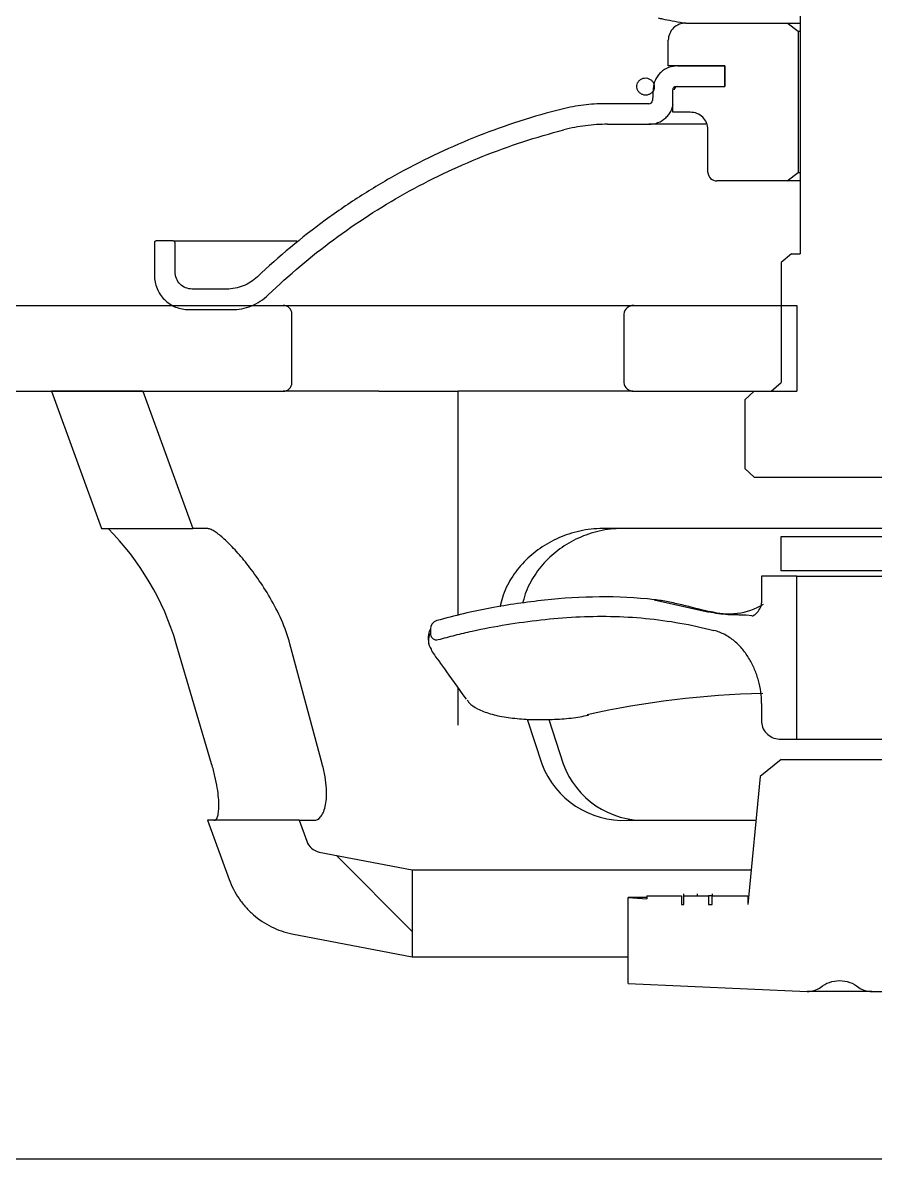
# Model space of a CAD drawing. Header units: millimetres. Extents: x 0 to 4637, y 0 to 3023.
# Drawn here: x 4141.6 to 4182.2, y 2679.7 to 2733.8 of the extents above; entities that cross this region are included whole.
import ezdxf

# ---------------------------------------------------------------- set-up
doc = ezdxf.new("R2010")
doc.units = ezdxf.units.MM
for name, color, linetype in [('__192.168.1.11_U', 7, 'Continuous'), ('Default', 7, 'Continuous'), ('WALL', 7, 'Continuous')]:
    doc.layers.add(name, color=color, linetype=linetype)

# ---------------------------------------------------------------- blocks, each defined once
blk = doc.blocks.new('SE10')
at = {"layer": '__192.168.1.11_U', "linetype": 'Continuous'}
h = blk.add_hatch(dxfattribs=at)
h.set_pattern_fill('ANSI32', angle=90, style=0)
edge = h.paths.add_edge_path()
edge.add_line((538.1077, 344.8767), (538.1077, 345.7867))
edge.add_spline(control_points=[(538.1077, 345.7867), (538.0818, 345.8087), (538.0557, 345.8304), (538.0292, 345.8517)], knot_values=[0, 0, 0, 0, 1, 1, 1, 1], degree=3, periodic=0)
edge.add_line((538.0292, 345.8517), (537.9619, 345.8517))
edge.add_line((537.9619, 345.8517), (537.9619, 349.6217))
edge.add_line((537.9619, 349.6217), (537.944, 349.6217))
edge.add_line((537.944, 349.6217), (537.944, 351.6367))
edge.add_spline(control_points=[(537.944, 351.6367), (537.9112, 351.6602), (537.8776, 351.6824), (537.8425, 351.7017)], knot_values=[0, 0, 0, 0, 1, 1, 1, 1], degree=3, periodic=0)
edge.add_line((537.8425, 351.7017), (537.4864, 351.7017))
edge.add_spline(control_points=[(537.4864, 351.7017), (537.4509, 351.6823), (537.4174, 351.6601), (537.3848, 351.6367)], knot_values=[0, 0, 0, 0, 1, 1, 1, 1], degree=3, periodic=0)
edge.add_line((537.3848, 351.6367), (537.3848, 349.6217))
edge.add_line((537.3848, 349.6217), (537.367, 349.6217))
edge.add_line((537.367, 349.6217), (537.367, 345.8517))
edge.add_line((537.367, 345.8517), (537.2996, 345.8517))
edge.add_spline(control_points=[(537.2996, 345.8517), (537.2731, 345.8304), (537.247, 345.8087), (537.2212, 345.7867)], knot_values=[0, 0, 0, 0, 1, 1, 1, 1], degree=3, periodic=0)
edge.add_line((537.2212, 345.7867), (537.2212, 344.8767))
edge.add_spline(control_points=[(537.2212, 344.8767), (537.196, 344.8553), (537.1712, 344.8336), (537.1464, 344.8117)], knot_values=[0, 0, 0, 0, 1, 1, 1, 1], degree=3, periodic=0)
edge.add_line((537.1464, 344.8117), (537.0172, 344.8117))
edge.add_spline(control_points=[(537.0172, 344.8117), (536.9938, 344.7901), (536.9705, 344.7684), (536.9472, 344.7467)], knot_values=[0, 0, 0, 0, 1, 1, 1, 1], degree=3, periodic=0)
edge.add_line((536.9472, 344.7467), (536.9472, 344.2267))
edge.add_spline(control_points=[(536.9472, 344.2267), (536.9705, 344.2049), (536.9938, 344.1833), (537.0172, 344.1617)], knot_values=[0, 0, 0, 0, 1, 1, 1, 1], degree=3, periodic=0)
edge.add_line((537.0172, 344.1617), (538.1844, 344.1617))
edge.add_line((538.1844, 344.1617), (538.261, 344.2267))
edge.add_line((538.261, 344.2267), (538.261, 344.7467))
edge.add_line((538.261, 344.7467), (538.1844, 344.8117))
edge.add_line((538.1844, 344.8117), (538.1824, 344.8117))
edge.add_spline(control_points=[(538.1824, 344.8117), (538.1577, 344.8336), (538.1328, 344.8553), (538.1077, 344.8767)], knot_values=[0, 0, 0, 0, 1, 1, 1, 1], degree=3, periodic=0)
h = blk.add_hatch(dxfattribs=at)
h.set_pattern_fill('ANSI34', scale=2, angle=90, style=0)
edge = h.paths.add_edge_path()
edge.add_line((536.796, 347.2757), (536.796, 347.1197))
edge.add_line((536.796, 347.1197), (536.4264, 347.1197))
edge.add_spline(control_points=[(536.4264, 347.1197), (536.4195, 347.1197), (536.4127, 347.117), (536.4028, 347.1074), (536.3998, 347.1006), (536.3998, 347.0937)], knot_values=[0, 0, 0, 0, 0.5, 0.5, 1, 1, 1, 1], degree=3, periodic=0)
edge.add_line((536.3998, 347.0937), (536.3998, 346.9247))
edge.add_line((536.3998, 346.9247), (536.5331, 346.9247))
edge.add_spline(control_points=[(536.5331, 346.9247), (536.5504, 346.9247), (536.5677, 346.9214), (536.5998, 346.9087), (536.6147, 346.8992), (536.6397, 346.8754), (536.6499, 346.861), (536.6637, 346.8293), (536.6673, 346.8121), (536.6673, 346.7947)], knot_values=[0, 0, 0, 0, 0.25, 0.25, 0.5, 0.5, 0.75, 0.75, 1, 1, 1, 1], degree=3, periodic=0)
edge.add_line((536.6673, 346.7947), (536.6673, 346.4697))
edge.add_spline(control_points=[(536.6673, 346.4697), (536.6673, 346.4522), (536.675, 346.4351), (536.7001, 346.4114), (536.7175, 346.4047), (536.7349, 346.4047)], knot_values=[0, 0, 0, 0, 0.5, 0.5, 1, 1, 1, 1], degree=3, periodic=0)
edge.add_line((536.7349, 346.4047), (537.2676, 346.4047))
edge.add_spline(control_points=[(537.2676, 346.4047), (537.2945, 346.4268), (537.3217, 346.4486), (537.3496, 346.4697)], knot_values=[0, 0, 0, 0, 1, 1, 1, 1], degree=3, periodic=0)
edge.add_line((537.3496, 346.4697), (537.3496, 347.5357))
edge.add_spline(control_points=[(537.3496, 347.5357), (537.3217, 347.5567), (537.2945, 347.5785), (537.2676, 347.6007)], knot_values=[0, 0, 0, 0, 1, 1, 1, 1], degree=3, periodic=0)
edge.add_line((537.2676, 347.6007), (536.4997, 347.6007))
edge.add_spline(control_points=[(536.4997, 347.6007), (536.4826, 347.6007), (536.4653, 347.5974), (536.4333, 347.5846), (536.4187, 347.5753), (536.3937, 347.5512), (536.3838, 347.5369), (536.3701, 347.5051), (536.3666, 347.4881), (536.3666, 347.4707)], knot_values=[0, 0, 0, 0, 0.25, 0.25, 0.5, 0.5, 0.75, 0.75, 1, 1, 1, 1], degree=3, periodic=0)
edge.add_line((536.3666, 347.4707), (536.3666, 347.2757))
edge.add_line((536.3666, 347.2757), (536.796, 347.2757))
h = blk.add_hatch(dxfattribs=at)
h.set_pattern_fill('ANSI32', scale=2, angle=9e-06, style=0)
edge = h.paths.add_edge_path()
edge.add_line((533.0184, 345.5857), (532.7579, 345.5857))
edge.add_spline(control_points=[(532.7579, 345.5857), (532.7239, 345.5857), (532.6901, 345.5996), (532.6418, 345.6478), (532.6278, 345.6815), (532.6278, 345.7157)], knot_values=[0, 0, 0, 0, 0.5, 0.5, 1, 1, 1, 1], degree=3, periodic=0)
edge.add_line((532.6278, 345.7157), (532.6278, 345.9367))
edge.add_spline(control_points=[(532.6278, 345.9367), (532.6278, 345.9379), (532.6276, 345.9392), (532.6272, 345.9403), (532.6268, 345.9417), (532.6262, 345.9431), (532.6253, 345.9443), (532.6245, 345.9454), (532.6234, 345.9465), (532.6222, 345.9473), (532.621, 345.9482), (532.6197, 345.9488), (532.6183, 345.9492), (532.6171, 345.9495), (532.6159, 345.9497), (532.6147, 345.9497)], knot_values=[0.000005, 0.000005, 0.000005, 0.000005, 0.000034, 0.000034, 0.000034, 0.000067, 0.000067, 0.000067, 0.000101, 0.000101, 0.000101, 0.000134, 0.000134, 0.000134, 0.000162, 0.000162, 0.000162, 0.000162], degree=3, periodic=0)
edge.add_line((532.6147, 345.9497), (532.4845, 345.9497))
edge.add_spline(control_points=[(532.4845, 345.9497), (532.4843, 345.9497), (532.484, 345.9497), (532.4837, 345.9497), (532.4823, 345.9496), (532.4808, 345.9492), (532.4795, 345.9487), (532.4781, 345.9481), (532.4769, 345.9473), (532.4758, 345.9463), (532.4747, 345.9453), (532.4738, 345.9441), (532.4731, 345.9428), (532.4724, 345.9416), (532.4719, 345.9402), (532.4717, 345.9387), (532.4716, 345.938), (532.4715, 345.9374), (532.4715, 345.9367)], knot_values=[0.000162, 0.000162, 0.000162, 0.000162, 0.000168, 0.000168, 0.000168, 0.000202, 0.000202, 0.000202, 0.000235, 0.000235, 0.000235, 0.000269, 0.000269, 0.000269, 0.000302, 0.000302, 0.000302, 0.000318, 0.000318, 0.000318, 0.000318], degree=3, periodic=0)
edge.add_line((532.4715, 345.9367), (532.4715, 345.6897))
edge.add_spline(control_points=[(532.4715, 345.6897), (532.4715, 345.6725), (532.4732, 345.6556), (532.4798, 345.6223), (532.4849, 345.6058), (532.498, 345.5743), (532.506, 345.5593), (532.5249, 345.5311), (532.5359, 345.5177), (532.572, 345.4817), (532.601, 345.4624), (532.6637, 345.4365), (532.698, 345.4297), (532.7319, 345.4297)], knot_values=[0, 0, 0, 0, 0.125, 0.125, 0.25, 0.25, 0.375, 0.375, 0.5, 0.5, 0.75, 0.75, 1, 1, 1, 1], degree=3, periodic=0)
edge.add_line((532.7319, 345.4297), (533.0574, 345.4297))
edge.add_spline(control_points=[(533.0574, 345.4297), (533.0828, 345.4297), (533.1081, 345.4321), (533.1584, 345.4418), (533.1831, 345.4491), (533.2537, 345.4775), (533.2975, 345.5057), (533.3345, 345.5413)], knot_values=[0, 0, 0, 0, 0.25, 0.25, 0.5, 0.5, 1, 1, 1, 1], degree=3, periodic=0)
edge.add_spline(control_points=[(533.3345, 345.5413), (533.4915, 345.6923), (533.6565, 345.8315), (534.0018, 346.0874), (534.1821, 346.204), (534.4643, 346.3617), (534.5603, 346.4115), (534.7564, 346.5051), (534.8562, 346.5488), (535.1586, 346.6699), (535.3648, 346.7375), (535.5757, 346.7919)], knot_values=[0, 0, 0, 0, 0.25, 0.25, 0.5, 0.5, 0.625, 0.625, 0.75, 0.75, 1, 1, 1, 1], degree=3, periodic=0)
edge.add_spline(control_points=[(535.5757, 346.7919), (535.6298, 346.8058), (535.6843, 346.8162), (535.7945, 346.8302), (535.8502, 346.8337), (535.906, 346.8337)], knot_values=[0, 0, 0, 0, 0.5, 0.5, 1, 1, 1, 1], degree=3, periodic=0)
edge.add_line((535.906, 346.8337), (536.2201, 346.8337))
edge.add_spline(control_points=[(536.2201, 346.8337), (536.2433, 346.8337), (536.2667, 346.8381), (536.3099, 346.8548), (536.3301, 346.8674), (536.3557, 346.8909), (536.3636, 346.8998), (536.3774, 346.9184), (536.3834, 346.9283), (536.3984, 346.9599), (536.4043, 346.9827), (536.4055, 347.0062)], knot_values=[0, 0, 0, 0, 0.25, 0.25, 0.5, 0.5, 0.625, 0.625, 0.75, 0.75, 1, 1, 1, 1], degree=3, periodic=0)
edge.add_line((536.4055, 347.0062), (536.4103, 347.095))
edge.add_spline(control_points=[(536.4103, 347.095), (536.4107, 347.1017), (536.4137, 347.1081), (536.4236, 347.1172), (536.4302, 347.1197), (536.4369, 347.1197)], knot_values=[0, 0, 0, 0, 0.5, 0.5, 1, 1, 1, 1], degree=3, periodic=0)
edge.add_line((536.4369, 347.1197), (536.796, 347.1197))
edge.add_line((536.796, 347.1197), (536.796, 347.2757))
edge.add_line((536.796, 347.2757), (536.4369, 347.2757))
edge.add_spline(control_points=[(536.4369, 347.2757), (536.4137, 347.2757), (536.3903, 347.2714), (536.347, 347.2547), (536.3267, 347.2422), (536.3011, 347.2186), (536.2932, 347.2097), (536.2794, 347.191), (536.2734, 347.1811), (536.2584, 347.1495), (536.2526, 347.1267), (536.2513, 347.1032)], knot_values=[0, 0, 0, 0, 0.25, 0.25, 0.5, 0.5, 0.625, 0.625, 0.75, 0.75, 1, 1, 1, 1], degree=3, periodic=0)
edge.add_line((536.2513, 347.1032), (536.2466, 347.0143))
edge.add_spline(control_points=[(536.2466, 347.0143), (536.2462, 347.0076), (536.2432, 347.0013), (536.2334, 346.9922), (536.2267, 346.9897), (536.2201, 346.9897)], knot_values=[0, 0, 0, 0, 0.5, 0.5, 1, 1, 1, 1], degree=3, periodic=0)
edge.add_line((536.2201, 346.9897), (535.886, 346.9897))
edge.add_spline(control_points=[(535.886, 346.9897), (535.8315, 346.9897), (535.7768, 346.9863), (535.6689, 346.9729), (535.6154, 346.9629), (535.5623, 346.9495)], knot_values=[0, 0, 0, 0, 0.5, 0.5, 1, 1, 1, 1], degree=3, periodic=0)
edge.add_spline(control_points=[(535.5623, 346.9495), (535.3455, 346.8948), (535.1345, 346.8268), (534.7237, 346.6653), (534.524, 346.5718), (534.233, 346.4121), (534.1374, 346.3556), (533.9491, 346.236), (533.8566, 346.1729), (533.5863, 345.9757), (533.4151, 345.8331), (533.2528, 345.6791)], knot_values=[0, 0, 0, 0, 0.25, 0.25, 0.5, 0.5, 0.625, 0.625, 0.75, 0.75, 1, 1, 1, 1], degree=3, periodic=0)
edge.add_spline(control_points=[(533.2528, 345.6791), (533.2371, 345.6642), (533.2201, 345.651), (533.184, 345.6279), (533.1646, 345.6179), (533.1245, 345.6019), (533.1039, 345.5959), (533.0617, 345.5878), (533.0399, 345.5857), (533.0184, 345.5857)], knot_values=[0, 0, 0, 0, 0.25, 0.25, 0.5, 0.5, 0.75, 0.75, 1, 1, 1, 1], degree=3, periodic=0)
h = blk.add_hatch(dxfattribs=at)
h.set_pattern_fill('ANSI32', angle=9e-06, style=0)
edge = h.paths.add_edge_path()
edge.add_spline(control_points=[(536.2605, 347.1188), (536.2605, 347.1361), (536.2532, 347.153), (536.2289, 347.1771), (536.2119, 347.1842), (536.1777, 347.1848), (536.1605, 347.1783), (536.1356, 347.1545), (536.1283, 347.1374), (536.1283, 347.1032), (536.1355, 347.0861), (536.1598, 347.062), (536.1767, 347.0548), (536.2112, 347.0543), (536.2284, 347.0609), (536.2531, 347.0845), (536.2605, 347.1015), (536.2605, 347.1188)], knot_values=[0, 0, 0, 0, 0.125, 0.125, 0.25, 0.25, 0.375, 0.375, 0.5, 0.5, 0.625, 0.625, 0.75, 0.75, 0.875, 0.875, 1, 1, 1, 1], degree=3, periodic=1)
h = blk.add_hatch(dxfattribs=at)
h.set_pattern_fill('ANSI32', scale=2, angle=9e-06, style=0)
edge = h.paths.add_edge_path()
edge.add_spline(control_points=[(523.367, 344.8767), (523.367, 344.8596), (523.3741, 344.8427), (523.398, 344.8187), (523.415, 344.8117), (523.432, 344.8117)], knot_values=[0, 0, 0, 0, 0.5, 0.5, 1, 1, 1, 1], degree=3, periodic=0)
edge.add_line((523.432, 344.8117), (533.4482, 344.8117))
edge.add_spline(control_points=[(533.4482, 344.8117), (533.4652, 344.8117), (533.4821, 344.8186), (533.5063, 344.8428), (533.5133, 344.8596), (533.5133, 344.8767)], knot_values=[0, 0, 0, 0, 0.5, 0.5, 1, 1, 1, 1], degree=3, periodic=0)
edge.add_line((533.5133, 344.8767), (533.5133, 345.3967))
edge.add_spline(control_points=[(533.5133, 345.3967), (533.5133, 345.4138), (533.5062, 345.4307), (533.4822, 345.4546), (533.4652, 345.4617), (533.4482, 345.4617)], knot_values=[0, 0, 0, 0, 0.5, 0.5, 1, 1, 1, 1], degree=3, periodic=0)
edge.add_line((533.4482, 345.4617), (523.432, 345.4617))
edge.add_spline(control_points=[(523.432, 345.4617), (523.415, 345.4617), (523.3981, 345.4547), (523.374, 345.4306), (523.367, 345.4138), (523.367, 345.3967)], knot_values=[0, 0, 0, 0, 0.5, 0.5, 1, 1, 1, 1], degree=3, periodic=0)
edge.add_line((523.367, 345.3967), (523.367, 344.8767))
h = blk.add_hatch(dxfattribs=at)
h.set_pattern_fill('ANSI32', scale=2, angle=9e-06, style=0)
edge = h.paths.add_edge_path()
edge.add_line((536.1044, 344.8117), (537.341, 344.8117))
edge.add_line((537.341, 344.8117), (537.341, 345.4617))
edge.add_line((537.341, 345.4617), (536.1044, 345.4617))
edge.add_spline(control_points=[(536.1044, 345.4617), (536.0861, 345.4617), (536.068, 345.4557), (536.0395, 345.4325), (536.03, 345.4152), (536.03, 345.3967)], knot_values=[0, 0, 0, 0, 0.5, 0.5, 1, 1, 1, 1], degree=3, periodic=0)
edge.add_line((536.03, 345.3967), (536.03, 344.8767))
edge.add_spline(control_points=[(536.03, 344.8767), (536.03, 344.8583), (536.0396, 344.8409), (536.0679, 344.8178), (536.0861, 344.8117), (536.1044, 344.8117)], knot_values=[0, 0, 0, 0, 0.5, 0.5, 1, 1, 1, 1], degree=3, periodic=0)
h = blk.add_hatch(dxfattribs=at)
h.set_pattern_fill('ANSI34', angle=90, style=0)
edge = h.paths.add_edge_path()
edge.add_line((532.3831, 344.8117), (531.6906, 344.8117))
edge.add_spline(control_points=[(531.6906, 344.8117), (531.8169, 344.465), (531.9432, 344.1184), (532.0696, 343.7717)], knot_values=[0, 0, 0, 0, 0.008515, 0.008515, 0.008515, 0.008515], degree=3, periodic=0)
edge.add_line((532.0696, 343.7717), (532.7622, 343.7717))
edge.add_spline(control_points=[(532.7622, 343.7717), (532.6358, 344.1183), (532.5095, 344.465), (532.3831, 344.8117)], knot_values=[0, 0, 0, 0, 0.008515, 0.008515, 0.008515, 0.008515], degree=3, periodic=0)
h = blk.add_hatch(dxfattribs=at)
h.set_pattern_fill('ANSI32', angle=90, style=0)
h.paths.add_polyline_path([(538.1077, 343.7119), (537.2212, 343.7119), (537.2212, 343.4519), (538.1077, 343.4519)])
h = blk.add_hatch(dxfattribs=at)
h.set_pattern_fill('ANSI34', angle=9e-06, style=0)
edge = h.paths.add_edge_path()
edge.add_line((537.341, 343.4113), (537.074, 343.4113))
edge.add_line((537.074, 343.4113), (537.074, 343.2089))
edge.add_spline(control_points=[(537.074, 343.2089), (537.074, 343.1927), (537.0682, 343.1772), (537.0521, 343.1494), (537.0419, 343.1371), (537.0305, 343.1258)], knot_values=[0, 0, 0, 0, 0.5, 0.5, 1, 1, 1, 1], degree=3, periodic=0)
edge.add_spline(control_points=[(537.0305, 343.1258), (537.0262, 343.1214), (537.0214, 343.1175), (537.0106, 343.1119), (537.0045, 343.1101), (536.9984, 343.1105)], knot_values=[0, 0, 0, 0, 0.5, 0.5, 1, 1, 1, 1], degree=3, periodic=0)
edge.add_spline(control_points=[(536.9984, 343.1105), (536.9847, 343.1115), (536.9712, 343.113), (536.9577, 343.1146)], knot_values=[0, 0, 0, 0, 1, 1, 1, 1], degree=3, periodic=0)
edge.add_spline(control_points=[(536.9577, 343.1146), (536.946, 343.116), (536.9342, 343.1164), (536.9107, 343.1168), (536.8989, 343.1168), (536.8636, 343.1171), (536.8401, 343.1176), (536.7699, 343.1221), (536.7235, 343.1288), (536.6776, 343.1405)], knot_values=[0, 0, 0, 0, 0.125, 0.125, 0.25, 0.25, 0.5, 0.5, 1, 1, 1, 1], degree=3, periodic=0)
edge.add_spline(control_points=[(536.6776, 343.1405), (536.6084, 343.1581), (536.5395, 343.1764), (536.4354, 343.2014), (536.4006, 343.2092), (536.3307, 343.223), (536.2955, 343.2289), (536.26, 343.2328)], knot_values=[0, 0, 0, 0, 0.5, 0.5, 0.75, 0.75, 1, 1, 1, 1], degree=3, periodic=0)
edge.add_spline(control_points=[(536.26, 343.2328), (536.1221, 343.2479), (535.9833, 343.255), (535.7057, 343.2528), (535.5671, 343.2439), (535.36, 343.2218), (535.2912, 343.2129), (535.1539, 343.1928), (535.0854, 343.1816), (534.9489, 343.1564), (534.8809, 343.1424), (534.7458, 343.1106), (534.6788, 343.0927), (534.6118, 343.0745)], knot_values=[0, 0, 0, 0, 0.25, 0.25, 0.5, 0.5, 0.625, 0.625, 0.75, 0.75, 0.875, 0.875, 1, 1, 1, 1], degree=3, periodic=0)
edge.add_spline(control_points=[(534.6118, 343.0745), (534.5841, 343.067), (534.5639, 343.0398), (534.5634, 343.0111)], knot_values=[0, 0, 0, 0, 1, 1, 1, 1], degree=3, periodic=0)
edge.add_spline(control_points=[(534.5634, 343.0111), (534.5632, 343.0012), (534.563, 342.9913), (534.5629, 342.9815)], knot_values=[0, 0, 0, 0, 1, 1, 1, 1], degree=3, periodic=0)
edge.add_spline(control_points=[(534.5629, 342.9815), (534.5629, 342.9737), (534.5642, 342.966), (534.57, 342.9518), (534.5745, 342.9453), (534.5859, 342.9352), (534.593, 342.9315), (534.608, 342.9281), (534.6159, 342.9283), (534.6235, 342.9303)], knot_values=[0, 0, 0, 0, 0.25, 0.25, 0.5, 0.5, 0.75, 0.75, 1, 1, 1, 1], degree=3, periodic=0)
edge.add_spline(control_points=[(534.6235, 342.9303), (534.6661, 342.9414), (534.7087, 342.953), (534.7942, 342.9748), (534.837, 342.9852), (534.9659, 343.0139), (535.0523, 343.0299), (535.226, 343.0579), (535.3132, 343.07), (535.4884, 343.0896), (535.5765, 343.0971), (535.7529, 343.1064), (535.8411, 343.1082), (536.0175, 343.1049), (536.106, 343.0997), (536.3692, 343.0742), (536.5422, 343.0438), (536.7127, 343)], knot_values=[0, 0, 0, 0, 0.0625, 0.0625, 0.125, 0.125, 0.25, 0.25, 0.375, 0.375, 0.5, 0.5, 0.625, 0.625, 0.75, 0.75, 1, 1, 1, 1], degree=3, periodic=0)
edge.add_spline(control_points=[(536.7127, 343), (536.7416, 342.9926), (536.7689, 342.9818), (536.8209, 342.9541), (536.8457, 342.9371), (536.8909, 342.8991), (536.9114, 342.8781), (536.9492, 342.8325), (536.9662, 342.8081), (536.9961, 342.7576), (537.0092, 342.7314), (537.032, 342.6774), (537.0417, 342.6493), (537.0654, 342.5638), (537.074, 342.5058), (537.074, 342.4463)], knot_values=[0, 0, 0, 0, 0.125, 0.125, 0.25, 0.25, 0.375, 0.375, 0.5, 0.5, 0.625, 0.625, 0.75, 0.75, 1, 1, 1, 1], degree=3, periodic=0)
edge.add_line((537.074, 342.4463), (537.074, 342.3063))
edge.add_spline(control_points=[(537.074, 342.3063), (537.074, 342.2881), (537.0783, 342.27), (537.0943, 342.2374), (537.1059, 342.2229), (537.148, 342.1878), (537.1848, 342.1763), (537.2212, 342.1763)], knot_values=[0, 0, 0, 0, 0.25, 0.25, 0.5, 0.5, 1, 1, 1, 1], degree=3, periodic=0)
edge.add_line((537.2212, 342.1763), (537.341, 342.1763))
edge.add_line((537.341, 342.1763), (537.341, 343.4113))
h = blk.add_hatch(dxfattribs=at)
h.set_pattern_fill('ANSI34', angle=90, style=0)
edge = h.paths.add_edge_path()
edge.add_spline(control_points=[(537.9086, 340.2643), (538.362, 340.2693), (538.8149, 340.2896), (539.2665, 340.3258)], knot_values=[0, 0, 0, 0, 1, 1, 1, 1], degree=3, periodic=0)
edge.add_line((539.2665, 340.3258), (539.2665, 340.978))
edge.add_spline(control_points=[(539.2665, 340.978), (539.2192, 340.9741), (539.1718, 340.9703), (539.1244, 340.9667)], knot_values=[0, 0, 0, 0, 1, 1, 1, 1], degree=3, periodic=0)
edge.add_line((539.1244, 340.9667), (539.1244, 340.9897))
edge.add_line((539.1244, 340.9897), (538.3591, 340.9897))
edge.add_line((538.3591, 340.9897), (538.3591, 340.9247))
edge.add_spline(control_points=[(538.3591, 340.9247), (538.3288, 341.2473), (538.2982, 341.5698), (538.2673, 341.8924)], knot_values=[0, 0, 0, 0, 0.007477, 0.007477, 0.007477, 0.007477], degree=3, periodic=0)
edge.add_spline(control_points=[(538.2673, 341.8924), (538.2147, 341.9363), (538.1617, 341.9797), (538.1077, 342.0219)], knot_values=[0, 0, 0, 0, 1, 1, 1, 1], degree=3, periodic=0)
edge.add_line((538.1077, 342.0219), (537.2212, 342.0219))
edge.add_spline(control_points=[(537.2212, 342.0219), (537.1671, 341.9797), (537.1141, 341.9363), (537.0616, 341.8924)], knot_values=[0, 0, 0, 0, 1, 1, 1, 1], degree=3, periodic=0)
edge.add_spline(control_points=[(537.0616, 341.8924), (537.0306, 341.5698), (537.0001, 341.2473), (536.9697, 340.9247)], knot_values=[0, 0, 0, 0, 0.007477, 0.007477, 0.007477, 0.007477], degree=3, periodic=0)
edge.add_line((536.9697, 340.9247), (536.9697, 340.9897))
edge.add_line((536.9697, 340.9897), (536.6983, 340.9897))
edge.add_line((536.6983, 340.9897), (536.6983, 340.9247))
edge.add_line((536.6983, 340.9247), (536.6723, 340.9247))
edge.add_line((536.6723, 340.9247), (536.6723, 340.9897))
edge.add_line((536.6723, 340.9897), (536.4851, 340.9897))
edge.add_line((536.4851, 340.9897), (536.4851, 340.9247))
edge.add_line((536.4851, 340.9247), (536.4666, 340.9247))
edge.add_line((536.4666, 340.9247), (536.4666, 340.9897))
edge.add_line((536.4666, 340.9897), (536.2045, 340.9897))
edge.add_line((536.2045, 340.9897), (536.2045, 340.9667))
edge.add_spline(control_points=[(536.2045, 340.9667), (536.1571, 340.9703), (536.1097, 340.9741), (536.0623, 340.978)], knot_values=[0, 0, 0, 0, 1, 1, 1, 1], degree=3, periodic=0)
edge.add_line((536.0623, 340.978), (536.0623, 340.3258))
edge.add_spline(control_points=[(536.0623, 340.3258), (536.5132, 340.2896), (536.9658, 340.2693), (537.4202, 340.2643)], knot_values=[0, 0, 0, 0, 1, 1, 1, 1], degree=3, periodic=0)
edge.add_spline(control_points=[(537.4202, 340.2643), (537.4378, 340.2641), (537.4555, 340.267), (537.489, 340.2777), (537.5053, 340.2853), (537.5192, 340.2965)], knot_values=[0, 0, 0, 0, 0.5, 0.5, 1, 1, 1, 1], degree=3, periodic=0)
edge.add_spline(control_points=[(537.5192, 340.2965), (537.5397, 340.3131), (537.5626, 340.3256), (537.6124, 340.3428), (537.6382, 340.3471), (537.6908, 340.347), (537.7166, 340.3428), (537.7663, 340.3256), (537.7891, 340.3131), (537.8096, 340.2965)], knot_values=[0, 0, 0, 0, 0.25, 0.25, 0.5, 0.5, 0.75, 0.75, 1, 1, 1, 1], degree=3, periodic=0)
edge.add_spline(control_points=[(537.8096, 340.2965), (537.8236, 340.2853), (537.8398, 340.2777), (537.8734, 340.267), (537.8909, 340.2641), (537.9086, 340.2643)], knot_values=[0, 0, 0, 0, 0.5, 0.5, 1, 1, 1, 1], degree=3, periodic=0)
h = blk.add_hatch(dxfattribs=at)
h.set_pattern_fill('ANSI34', angle=90, style=0)
edge = h.paths.add_edge_path()
edge.add_spline(control_points=[(533.0383, 341.114), (533.0571, 341.0623), (533.0821, 341.0139), (533.1287, 340.946), (533.1459, 340.9241), (533.1823, 340.8833), (533.2018, 340.8642), (533.2635, 340.8105), (533.3099, 340.7794), (533.4074, 340.7307), (533.4587, 340.7126), (533.5128, 340.7009)], knot_values=[0, 0, 0, 0, 0.25, 0.25, 0.375, 0.375, 0.5, 0.5, 0.75, 0.75, 1, 1, 1, 1], degree=3, periodic=0)
edge.add_spline(control_points=[(533.5128, 340.7009), (533.8163, 340.6355), (534.1206, 340.5775), (534.4258, 340.5269)], knot_values=[0, 0, 0, 0, 1, 1, 1, 1], degree=3, periodic=0)
edge.add_line((534.4258, 340.5269), (534.4258, 341.1861))
edge.add_spline(control_points=[(534.4258, 341.1861), (534.1903, 341.2266), (533.9553, 341.2717), (533.721, 341.3212)], knot_values=[0, 0, 0, 0, 1, 1, 1, 1], degree=3, periodic=0)
edge.add_spline(control_points=[(533.721, 341.3212), (533.6995, 341.3258), (533.6791, 341.3359), (533.646, 341.3646), (533.6332, 341.3832), (533.6256, 341.4039)], knot_values=[0, 0, 0, 0, 0.5, 0.5, 1, 1, 1, 1], degree=3, periodic=0)
edge.add_line((533.6256, 341.4039), (533.5681, 341.5616))
edge.add_line((533.5681, 341.5616), (532.8751, 341.5616))
edge.add_spline(control_points=[(532.8751, 341.5616), (532.9295, 341.4124), (532.9839, 341.2632), (533.0383, 341.114)], knot_values=[0.026609, 0.026609, 0.026609, 0.026609, 0.030274, 0.030274, 0.030274, 0.030274], degree=3, periodic=0)
at = {"layer": '__192.168.1.11_U', "color": 7, "linetype": 'Continuous'}
for p, q in [((537.367, 349.6217), (537.367, 345.8517)), ((536.4997, 347.6007), (537.2676, 347.6007)), ((537.2676, 347.6007), (537.367, 347.6007)), ((537.3496, 347.5357), (537.2676, 347.6007)), ((536.3666, 347.2757), (536.3666, 347.4707)), ((537.367, 347.5357), (537.3496, 347.5357)), ((537.3496, 347.5357), (537.3496, 346.4697)), ((536.796, 347.2757), (536.3666, 347.2757)), ((536.4369, 347.2757), (536.796, 347.2757)), ((536.796, 347.2757), (536.796, 347.1197)), ((536.796, 347.1197), (536.796, 347.2757)), ((536.4264, 347.1197), (536.796, 347.1197)), ((536.4369, 347.1197), (536.796, 347.1197)), ((536.2513, 347.1032), (536.2466, 347.0143)), ((536.3998, 346.9247), (536.3998, 347.0937)), ((536.2201, 346.9897), (535.886, 346.9897)), ((536.5331, 346.9247), (536.3998, 346.9247)), ((535.906, 346.8337), (536.2201, 346.8337)), ((536.6514, 346.8337), (536.2201, 346.8337)), ((536.6673, 346.4697), (536.6673, 346.7947)), ((537.2676, 346.4047), (537.3496, 346.4697)), ((537.3496, 346.4697), (537.367, 346.4697)), ((537.2676, 346.4047), (536.7349, 346.4047)), ((537.367, 346.4047), (537.2676, 346.4047)), ((532.4715, 345.9367), (532.4715, 345.6897)), ((532.6147, 345.9497), (532.4845, 345.9497)), ((532.6147, 345.9497), (533.5515, 345.9497)), ((532.6278, 345.7157), (532.6278, 345.9367)), ((537.2996, 345.8517), (537.2212, 345.7867)), ((537.2996, 345.8517), (537.367, 345.8517)), ((537.2212, 345.7867), (537.2212, 344.8767)), ((533.0184, 345.5857), (532.7579, 345.5857)), ((523.432, 345.4617), (533.4482, 345.4617)), ((532.7319, 345.4297), (533.0574, 345.4297)), ((533.4482, 345.4617), (536.1041, 345.4617)), ((533.5133, 344.8767), (533.5133, 345.3967)), ((536.03, 345.3967), (536.03, 344.8767)), ((536.1044, 345.4617), (537.341, 345.4617)), ((537.341, 345.4617), (537.341, 344.8117)), ((537.1464, 344.8117), (537.2212, 344.8767)), ((523.432, 344.8117), (533.4482, 344.8117)), ((532.3831, 344.8117), (531.6906, 344.8117)), ((531.6906, 344.8117), (532.0696, 343.7717)), ((532.3831, 344.8117), (532.7622, 343.7717)), ((534.1729, 344.8117), (533.4482, 344.8117)), ((534.1729, 344.8117), (534.7716, 344.8117)), ((536.0978, 344.8117), (534.7739, 344.8117)), ((534.7739, 343.1128), (534.7739, 344.8117)), ((536.1044, 344.8117), (537.341, 344.8117)), ((537.0172, 344.8117), (536.9472, 344.7467)), ((537.0172, 344.8117), (537.1464, 344.8117)), ((536.9472, 344.7467), (536.9472, 344.2267)), ((536.9472, 344.2267), (537.0172, 344.1617)), ((537.0172, 344.1617), (538.1844, 344.1617)), ((532.0696, 343.7717), (532.7622, 343.7717)), ((532.8711, 343.7717), (532.7622, 343.7717)), ((540.9817, 343.7717), (535.8693, 343.7717)), ((537.2212, 343.4519), (537.2212, 343.7119)), ((537.2212, 343.7119), (538.1077, 343.7119)), ((537.341, 343.4113), (537.074, 343.4113)), ((537.074, 343.4113), (537.074, 343.2089)), ((538.1077, 343.4519), (537.2212, 343.4519)), ((537.341, 343.4113), (537.9878, 343.4113)), ((537.341, 342.1763), (537.341, 343.4113)), ((536.26, 343.2328), (536.676, 343.1375)), ((536.9984, 343.1105), (536.9577, 343.1146)), ((534.5634, 343.0111), (534.5629, 342.9815)), ((532.9054, 341.9893), (532.6376, 342.8994)), ((533.7434, 341.9893), (533.4987, 342.8994)), ((534.5463, 342.9325), (534.5508, 342.893)), ((534.7739, 342.3016), (534.7739, 342.5628)), ((537.074, 342.4463), (537.074, 342.3063)), ((535.2959, 342.3276), (535.4073, 341.9893)), ((535.4605, 342.326), (535.5697, 341.9893)), ((537.2212, 342.1763), (537.341, 342.1763)), ((537.341, 342.1763), (537.9878, 342.1763)), ((537.2212, 342.0219), (537.0616, 341.8924)), ((537.2212, 342.0219), (538.1077, 342.0219)), ((537.0616, 341.8924), (536.9697, 340.9247)), ((532.8751, 341.5616), (533.0383, 341.114)), ((533.5681, 341.5616), (532.8751, 341.5616)), ((533.5681, 341.5616), (533.6824, 341.5616)), ((533.5681, 341.5616), (533.6256, 341.4039)), ((536.0591, 341.5616), (537.0282, 341.5616)), ((533.721, 341.3212), (534.4258, 341.1861)), ((534.4258, 341.1861), (536.9716, 341.1861)), ((534.4258, 341.1861), (534.4258, 340.5269)), ((536.4809, 341.0051), (536.4809, 340.9247)), ((536.5852, 341.0051), (536.5852, 340.9897)), ((536.7004, 340.9897), (536.7004, 341.0051)), ((536.2045, 340.978), (536.0623, 340.978)), ((536.0623, 340.3258), (536.0623, 340.978)), ((536.0623, 340.978), (536.2045, 340.9667)), ((536.2045, 340.9897), (536.2045, 340.9667)), ((536.2045, 340.9897), (536.4666, 340.9897)), ((536.4666, 340.9897), (536.4666, 340.9247)), ((536.4666, 340.9247), (536.4851, 340.9247)), ((536.4851, 340.9897), (536.4809, 340.9897)), ((536.4851, 340.9247), (536.4851, 340.9897)), ((536.4851, 340.9897), (536.6723, 340.9897)), ((536.7004, 340.9897), (536.6715, 340.9897)), ((536.6723, 340.9897), (536.6723, 340.9247)), ((536.6723, 340.9247), (536.6983, 340.9247)), ((536.6983, 340.9897), (536.9697, 340.9897)), ((536.6983, 340.9247), (536.6983, 340.9897)), ((536.9697, 340.9897), (536.9697, 340.9247)), ((533.5128, 340.7009), (534.4258, 340.5269)), ((534.4258, 340.5269), (536.0623, 340.5269)), ((536.0623, 340.3258), (537.4202, 340.2643)), ((537.9086, 340.2643), (537.4202, 340.2643))]:
    blk.add_line(p, q, dxfattribs=at)
for centre, radius, start, end in [((530.6497, 342.3096), 2.0735, 16.52599, 44.84065), ((536.8238, 343.6419), 0.5163, 253.64811, 300.86909), ((534.6683, 342.9481), 0.1224, 149.03564, 187.65546), ((534.666, 342.9243), 0.1179, 150.97165, 214.74521), ((537.2683, 335.4183), 7.1069, 91.50182, 102.32282), ((536.0284, 342.2253), 0.6644, 200.80549, 272.65306), ((536.1816, 342.2124), 0.6512, 200.03248, 272.17243)]:
    blk.add_arc(centre, radius, start, end, dxfattribs=at)
for centre, major_axis, ratio, start_param, end_param in [((534.6191, 342.8679), (0.0423, 0.0303), 0.905326, 2.693773, 3.141611), ((535.7531, 342.4088), (-0.0107, 0.0509), 0.467057, 2.662228, 3.072717)]:
    blk.add_ellipse(centre, major_axis=major_axis, ratio=ratio, start_param=start_param, end_param=end_param, dxfattribs=at)
for points, knots in [([(536.289, 347.6397), (536.2998, 347.6373), (536.3553, 347.6252), (536.4246, 347.6119), (536.4879, 347.6012), (536.493, 347.6004)], [0.11731774, 0.11731774, 0.11731774, 0.11731774, 0.13324056, 0.19531111, 0.20074227, 0.20074227, 0.20074227, 0.20074227]), ([(536.4997, 347.6007), (536.4826, 347.6007), (536.4653, 347.5974), (536.4333, 347.5846), (536.4187, 347.5753), (536.3937, 347.5512), (536.3838, 347.5369), (536.3701, 347.5051), (536.3666, 347.4881), (536.3666, 347.4707)], [0, 0, 0, 0, 0.25, 0.25, 0.5, 0.5, 0.75, 0.75, 1, 1, 1, 1]), ([(536.4369, 347.2757), (536.4137, 347.2757), (536.3903, 347.2714), (536.347, 347.2547), (536.3267, 347.2422), (536.3011, 347.2186), (536.2932, 347.2097), (536.2794, 347.191), (536.2734, 347.1811), (536.2584, 347.1495), (536.2526, 347.1267), (536.2513, 347.1032)], [0, 0, 0, 0, 0.25, 0.25, 0.5, 0.5, 0.625, 0.625, 0.75, 0.75, 1, 1, 1, 1]), ([(536.2605, 347.1188), (536.2605, 347.126), (536.2592, 347.1334), (536.2568, 347.1402), (536.2544, 347.147), (536.2508, 347.1535), (536.2463, 347.1592), (536.2417, 347.1649), (536.2361, 347.17), (536.23, 347.1739), (536.2236, 347.178), (536.2166, 347.181), (536.2093, 347.1827), (536.2019, 347.1845), (536.1942, 347.185), (536.1867, 347.1842), (536.1792, 347.1834), (536.1717, 347.1813), (536.1649, 347.1781), (536.1582, 347.1748), (536.152, 347.1704), (536.1468, 347.1651), (536.1417, 347.16), (536.1374, 347.1538), (536.1343, 347.1472), (536.1313, 347.1407), (536.1293, 347.1336), (536.1286, 347.1265), (536.1279, 347.1194), (536.1284, 347.1121), (536.1301, 347.1052), (536.1318, 347.0982), (536.1347, 347.0914), (536.1385, 347.0853), (536.1425, 347.0792), (536.1475, 347.0737), (536.1532, 347.0691), (536.159, 347.0645), (536.1657, 347.0608), (536.1727, 347.0584), (536.1798, 347.0559), (536.1874, 347.0546), (536.195, 347.0545), (536.2025, 347.0545), (536.2102, 347.0558), (536.2173, 347.0583), (536.2244, 347.0608), (536.2311, 347.0646), (536.2369, 347.0693), (536.2426, 347.0739), (536.2476, 347.0796), (536.2513, 347.0859), (536.2551, 347.0921), (536.2578, 347.099), (536.2592, 347.106), (536.2601, 347.1102), (536.2605, 347.1145), (536.2605, 347.1188)], [0, 0, 0, 0, 0.052979, 0.052979, 0.052979, 0.105906, 0.105906, 0.105906, 0.159627, 0.159627, 0.159627, 0.214417, 0.214417, 0.214417, 0.26977, 0.26977, 0.26977, 0.32493, 0.32493, 0.32493, 0.379258, 0.379258, 0.379258, 0.432531, 0.432531, 0.432531, 0.484989, 0.484989, 0.484989, 0.537173, 0.537173, 0.537173, 0.589698, 0.589698, 0.589698, 0.643034, 0.643034, 0.643034, 0.697352, 0.697352, 0.697352, 0.752445, 0.752445, 0.752445, 0.807751, 0.807751, 0.807751, 0.862551, 0.862551, 0.862551, 0.91631, 0.91631, 0.91631, 0.968976, 0.968976, 0.968976, 1, 1, 1, 1]), ([(536.4264, 347.1197), (536.4195, 347.1197), (536.4127, 347.117), (536.4028, 347.1074), (536.3998, 347.1006), (536.3998, 347.0937)], [0, 0, 0, 0, 0.5, 0.5, 1, 1, 1, 1]), ([(536.4369, 347.1197), (536.4302, 347.1197), (536.4236, 347.1172), (536.4137, 347.1081), (536.4107, 347.1017), (536.4103, 347.095)], [0, 0, 0, 0, 0.5, 0.5, 1, 1, 1, 1]), ([(535.5623, 346.9495), (535.3455, 346.8948), (535.1345, 346.8268), (534.7237, 346.6653), (534.524, 346.5718), (534.233, 346.4121), (534.1374, 346.3556), (533.9491, 346.236), (533.8566, 346.1729), (533.5863, 345.9757), (533.4151, 345.8331), (533.2528, 345.6791)], [0, 0, 0, 0, 0.25, 0.25, 0.5, 0.5, 0.625, 0.625, 0.75, 0.75, 1, 1, 1, 1]), ([(535.886, 346.9897), (535.8315, 346.9897), (535.7768, 346.9863), (535.6689, 346.9729), (535.6154, 346.9629), (535.5623, 346.9495)], [0, 0, 0, 0, 0.5, 0.5, 1, 1, 1, 1]), ([(536.2201, 346.9897), (536.2267, 346.9897), (536.2334, 346.9922), (536.2432, 347.0013), (536.2462, 347.0076), (536.2466, 347.0143)], [0, 0, 0, 0, 0.5, 0.5, 1, 1, 1, 1]), ([(536.2201, 346.8337), (536.2433, 346.8337), (536.2667, 346.8381), (536.3099, 346.8548), (536.3301, 346.8674), (536.3557, 346.8909), (536.3636, 346.8998), (536.3774, 346.9184), (536.3834, 346.9283), (536.3947, 346.9521), (536.3994, 346.9661), (536.4023, 346.9804)], [0, 0, 0, 0, 0.25, 0.25, 0.5, 0.5, 0.625, 0.625, 0.75, 0.75, 0.9074353, 0.9074353, 0.9074353, 0.9074353]), ([(536.6673, 346.7947), (536.6673, 346.8121), (536.6637, 346.8293), (536.6499, 346.861), (536.6397, 346.8754), (536.6147, 346.8992), (536.5998, 346.9087), (536.5677, 346.9214), (536.5504, 346.9247), (536.5331, 346.9247)], [0, 0, 0, 0, 0.25, 0.25, 0.5, 0.5, 0.75, 0.75, 1, 1, 1, 1]), ([(533.3345, 345.5413), (533.4915, 345.6923), (533.6565, 345.8315), (534.0018, 346.0874), (534.1821, 346.204), (534.4643, 346.3617), (534.5603, 346.4115), (534.7564, 346.5051), (534.8562, 346.5488), (535.1586, 346.6699), (535.3648, 346.7375), (535.5757, 346.7919)], [0, 0, 0, 0, 0.25, 0.25, 0.5, 0.5, 0.625, 0.625, 0.75, 0.75, 1, 1, 1, 1]), ([(535.906, 346.8337), (535.8502, 346.8337), (535.7945, 346.8302), (535.6843, 346.8162), (535.6298, 346.8058), (535.5757, 346.7919)], [0, 0, 0, 0, 0.5, 0.5, 1, 1, 1, 1]), ([(536.6673, 346.4697), (536.6673, 346.4522), (536.675, 346.4351), (536.7001, 346.4114), (536.7175, 346.4047), (536.7349, 346.4047)], [0, 0, 0, 0, 0.5, 0.5, 1, 1, 1, 1]), ([(532.4845, 345.9497), (532.4843, 345.9497), (532.484, 345.9497), (532.4837, 345.9497), (532.4823, 345.9496), (532.4808, 345.9492), (532.4795, 345.9487), (532.4781, 345.9481), (532.4769, 345.9473), (532.4758, 345.9463), (532.4747, 345.9453), (532.4738, 345.9441), (532.4731, 345.9428), (532.4724, 345.9416), (532.4719, 345.9402), (532.4717, 345.9387), (532.4716, 345.938), (532.4715, 345.9374), (532.4715, 345.9367)], [0, 0, 0, 0, 0.03982, 0.03982, 0.03982, 0.255182, 0.255182, 0.255182, 0.470515, 0.470515, 0.470515, 0.685643, 0.685643, 0.685643, 0.90048, 0.90048, 0.90048, 1, 1, 1, 1]), ([(532.6278, 345.9367), (532.6278, 345.9379), (532.6276, 345.9392), (532.6272, 345.9403), (532.6268, 345.9417), (532.6262, 345.9431), (532.6253, 345.9443), (532.6245, 345.9454), (532.6234, 345.9465), (532.6222, 345.9473), (532.621, 345.9482), (532.6197, 345.9488), (532.6183, 345.9492), (532.6171, 345.9495), (532.6159, 345.9497), (532.6147, 345.9497)], [0, 0, 0, 0, 0.181388, 0.181388, 0.181388, 0.395666, 0.395666, 0.395666, 0.610065, 0.610065, 0.610065, 0.824754, 0.824754, 0.824754, 1, 1, 1, 1]), ([(532.4715, 345.6897), (532.4715, 345.6725), (532.4732, 345.6556), (532.4798, 345.6223), (532.4849, 345.6058), (532.498, 345.5743), (532.506, 345.5593), (532.5249, 345.5311), (532.5359, 345.5177), (532.572, 345.4817), (532.601, 345.4624), (532.6637, 345.4365), (532.698, 345.4297), (532.7319, 345.4297)], [0, 0, 0, 0, 0.125, 0.125, 0.25, 0.25, 0.375, 0.375, 0.5, 0.5, 0.75, 0.75, 1, 1, 1, 1]), ([(532.7579, 345.5857), (532.7239, 345.5857), (532.6901, 345.5996), (532.6418, 345.6478), (532.6278, 345.6815), (532.6278, 345.7157)], [0, 0, 0, 0, 0.5, 0.5, 1, 1, 1, 1]), ([(533.2528, 345.6791), (533.2371, 345.6642), (533.2201, 345.651), (533.184, 345.6279), (533.1646, 345.6179), (533.1245, 345.6019), (533.1039, 345.5959), (533.0617, 345.5878), (533.0399, 345.5857), (533.0184, 345.5857)], [0, 0, 0, 0, 0.25, 0.25, 0.5, 0.5, 0.75, 0.75, 1, 1, 1, 1]), ([(533.0574, 345.4297), (533.0828, 345.4297), (533.1081, 345.4321), (533.1584, 345.4418), (533.1831, 345.4491), (533.2537, 345.4775), (533.2975, 345.5057), (533.3345, 345.5413)], [0, 0, 0, 0, 0.25, 0.25, 0.5, 0.5, 1, 1, 1, 1]), ([(533.5133, 345.3967), (533.5133, 345.4138), (533.5062, 345.4307), (533.4822, 345.4546), (533.4652, 345.4617), (533.4482, 345.4617)], [0, 0, 0, 0, 0.5, 0.5, 1, 1, 1, 1]), ([(536.1044, 345.4617), (536.0861, 345.4617), (536.068, 345.4557), (536.0395, 345.4325), (536.03, 345.4152), (536.03, 345.3967)], [0, 0, 0, 0, 0.5, 0.5, 1, 1, 1, 1]), ([(533.4482, 344.8117), (533.4652, 344.8117), (533.4821, 344.8186), (533.5063, 344.8428), (533.5133, 344.8596), (533.5133, 344.8767)], [0, 0, 0, 0, 0.5, 0.5, 1, 1, 1, 1]), ([(536.03, 344.8767), (536.03, 344.8583), (536.0396, 344.8409), (536.0679, 344.8178), (536.0861, 344.8117), (536.1044, 344.8117)], [0, 0, 0, 0, 0.5, 0.5, 1, 1, 1, 1]), ([(533.4987, 342.8994), (533.4826, 342.9602), (533.4606, 343.0204), (533.4082, 343.1391), (533.379, 343.195), (533.3176, 343.3005), (533.2863, 343.3488), (533.2233, 343.439), (533.1915, 343.481), (533.1303, 343.5567), (533.1006, 343.5907), (533.0438, 343.6515), (533.0164, 343.6784), (532.9663, 343.7226), (532.9435, 343.7401), (532.9132, 343.7585), (532.9037, 343.7633), (532.8862, 343.7699), (532.8782, 343.7717), (532.8711, 343.7717)], [0, 0, 0, 0, 0.125, 0.125, 0.25, 0.25, 0.375, 0.375, 0.5, 0.5, 0.625, 0.625, 0.75, 0.75, 0.875, 0.875, 0.9375, 0.9375, 1, 1, 1, 1]), ([(535.8693, 343.7717), (535.8093, 343.7717), (535.7515, 343.7649), (535.6675, 343.7465), (535.6399, 343.7389), (535.5866, 343.7213), (535.5608, 343.7114), (535.4858, 343.6783), (535.4388, 343.6519), (535.3728, 343.6061), (535.3515, 343.5897), (535.3112, 343.5555), (535.292, 343.5375), (535.2374, 343.4809), (535.2049, 343.4398), (535.1487, 343.3491), (535.1255, 343.3004), (535.1016, 343.2257), (535.0956, 343.2025), (535.091, 343.1787)], [0, 0, 0, 0, 0.125, 0.125, 0.1875, 0.1875, 0.25, 0.25, 0.375, 0.375, 0.4375, 0.4375, 0.5, 0.5, 0.625, 0.625, 0.75, 0.75, 0.8035334, 0.8035334, 0.8035334, 0.8035334]), ([(536.0149, 343.7717), (535.9558, 343.7717), (535.8987, 343.7649), (535.8155, 343.7461), (535.7882, 343.7384), (535.7355, 343.7206), (535.7099, 343.7104), (535.6353, 343.6765), (535.5881, 343.6489), (535.5017, 343.5862), (535.4623, 343.5512), (535.4089, 343.4928), (535.392, 343.4722), (535.3607, 343.4296), (535.3462, 343.4075), (535.3067, 343.3388), (535.2854, 343.2898), (535.2674, 343.2268), (535.2648, 343.2165), (535.2623, 343.206)], [0, 0, 0, 0, 0.125, 0.125, 0.1875, 0.1875, 0.25, 0.25, 0.375, 0.375, 0.5, 0.5, 0.5625, 0.5625, 0.625, 0.625, 0.75, 0.75, 0.7744245, 0.7744245, 0.7744245, 0.7744245]), ([(536.26, 343.2328), (536.1221, 343.2479), (535.9833, 343.255), (535.7057, 343.2528), (535.5671, 343.2439), (535.36, 343.2218), (535.2912, 343.2129), (535.1539, 343.1928), (535.0854, 343.1816), (534.9489, 343.1564), (534.8809, 343.1424), (534.7458, 343.1106), (534.6788, 343.0927), (534.6118, 343.0745)], [0, 0, 0, 0, 0.25, 0.25, 0.5, 0.5, 0.625, 0.625, 0.75, 0.75, 0.875, 0.875, 1, 1, 1, 1]), ([(536.6776, 343.1405), (536.6084, 343.1581), (536.5395, 343.1764), (536.4354, 343.2014), (536.4006, 343.2092), (536.3307, 343.223), (536.2955, 343.2289), (536.26, 343.2328)], [0, 0, 0, 0, 0.5, 0.5, 0.75, 0.75, 1, 1, 1, 1]), ([(537.0305, 343.1258), (537.0419, 343.1371), (537.0521, 343.1494), (537.0682, 343.1772), (537.074, 343.1927), (537.074, 343.2089)], [0, 0, 0, 0, 0.5, 0.5, 1, 1, 1, 1]), ([(534.6235, 342.9303), (534.6661, 342.9414), (534.7087, 342.953), (534.7942, 342.9748), (534.837, 342.9852), (534.9659, 343.0139), (535.0523, 343.0299), (535.226, 343.0579), (535.3132, 343.07), (535.4884, 343.0896), (535.5765, 343.0971), (535.7529, 343.1064), (535.8411, 343.1082), (536.0175, 343.1049), (536.106, 343.0997), (536.3692, 343.0742), (536.5422, 343.0438), (536.7127, 343)], [0, 0, 0, 0, 0.0625, 0.0625, 0.125, 0.125, 0.25, 0.25, 0.375, 0.375, 0.5, 0.5, 0.625, 0.625, 0.75, 0.75, 1, 1, 1, 1]), ([(536.9577, 343.1146), (536.946, 343.116), (536.9342, 343.1164), (536.9107, 343.1168), (536.8989, 343.1168), (536.8636, 343.1171), (536.8401, 343.1176), (536.7699, 343.1221), (536.7235, 343.1288), (536.6776, 343.1405)], [0, 0, 0, 0, 0.125, 0.125, 0.25, 0.25, 0.5, 0.5, 1, 1, 1, 1]), ([(536.9984, 343.1105), (537.0045, 343.1101), (537.0106, 343.1119), (537.0214, 343.1175), (537.0262, 343.1214), (537.0305, 343.1258)], [0, 0, 0, 0, 0.5, 0.5, 1, 1, 1, 1]), ([(534.5629, 342.9815), (534.5629, 342.9737), (534.5642, 342.966), (534.57, 342.9518), (534.5745, 342.9453), (534.5859, 342.9352), (534.593, 342.9315), (534.608, 342.9281), (534.6159, 342.9283), (534.6235, 342.9303)], [0, 0, 0, 0, 0.25, 0.25, 0.5, 0.5, 0.75, 0.75, 1, 1, 1, 1]), ([(537.074, 342.4463), (537.074, 342.5058), (537.0654, 342.5638), (537.0417, 342.6493), (537.032, 342.6774), (537.0092, 342.7314), (536.9961, 342.7576), (536.9662, 342.8081), (536.9492, 342.8325), (536.9114, 342.8781), (536.8909, 342.8991), (536.8457, 342.9371), (536.8209, 342.9541), (536.7689, 342.9818), (536.7416, 342.9926), (536.7127, 343)], [0, 0, 0, 0, 0.25, 0.25, 0.375, 0.375, 0.5, 0.5, 0.625, 0.625, 0.75, 0.75, 0.875, 0.875, 1, 1, 1, 1]), ([(534.8409, 342.4752), (534.8464, 342.4665), (534.8636, 342.4401), (534.9224, 342.4032), (535.0143, 342.3665), (535.1341, 342.3409), (535.2699, 342.3266), (535.4147, 342.3225), (535.5588, 342.3284), (535.6802, 342.3409), (535.7387, 342.3541), (535.7617, 342.3593)], [0, 0, 0, 0, 0.044458, 0.159442, 0.289657, 0.422692, 0.552815, 0.680719, 0.808024, 0.935356, 1, 1, 1, 1]), ([(537.074, 342.3063), (537.074, 342.2881), (537.0783, 342.27), (537.0943, 342.2374), (537.1059, 342.2229), (537.148, 342.1878), (537.1848, 342.1763), (537.2212, 342.1763)], [0, 0, 0, 0, 0.25, 0.25, 0.5, 0.5, 1, 1, 1, 1]), ([(532.9232, 341.5616), (532.9339, 341.5616), (532.9428, 341.5702), (532.9527, 341.5971), (532.9554, 341.6086), (532.9592, 341.6359), (532.9603, 341.6519), (532.9606, 341.6888), (532.9597, 341.7099), (532.9557, 341.7559), (532.9526, 341.7808), (532.9437, 341.8349), (532.9378, 341.8644), (532.9235, 341.9252), (532.9151, 341.9567), (532.9054, 341.9893)], [0, 0, 0, 0, 0.25, 0.25, 0.375, 0.375, 0.5, 0.5, 0.625, 0.625, 0.75, 0.75, 0.875, 0.875, 1, 1, 1, 1]), ([(533.6824, 341.5616), (533.6999, 341.5616), (533.7161, 341.5698), (533.7376, 341.5952), (533.7442, 341.6058), (533.7562, 341.6322), (533.7615, 341.6477), (533.7698, 341.6834), (533.773, 341.7037), (533.7764, 341.7498), (533.7767, 341.775), (533.7738, 341.83), (533.7704, 341.8602), (533.7599, 341.9229), (533.7527, 341.9555), (533.7434, 341.9893)], [0, 0, 0, 0, 0.25, 0.25, 0.375, 0.375, 0.5, 0.5, 0.625, 0.625, 0.75, 0.75, 0.875, 0.875, 1, 1, 1, 1]), ([(533.6256, 341.4039), (533.6332, 341.3832), (533.646, 341.3646), (533.6791, 341.3359), (533.6995, 341.3258), (533.721, 341.3212)], [0, 0, 0, 0, 0.5, 0.5, 1, 1, 1, 1]), ([(533.0383, 341.114), (533.0571, 341.0623), (533.0821, 341.0139), (533.1287, 340.946), (533.1459, 340.9241), (533.1823, 340.8833), (533.2018, 340.8642), (533.2635, 340.8105), (533.3099, 340.7794), (533.4074, 340.7307), (533.4587, 340.7126), (533.5128, 340.7009)], [0, 0, 0, 0, 0.25, 0.25, 0.375, 0.375, 0.5, 0.5, 0.75, 0.75, 1, 1, 1, 1]), ([(537.5192, 340.2965), (537.5397, 340.3131), (537.5626, 340.3256), (537.6124, 340.3428), (537.6382, 340.3471), (537.6908, 340.347), (537.7166, 340.3428), (537.7663, 340.3256), (537.7891, 340.3131), (537.8096, 340.2965)], [0, 0, 0, 0, 0.25, 0.25, 0.5, 0.5, 0.75, 0.75, 1, 1, 1, 1]), ([(537.4202, 340.2643), (537.4378, 340.2641), (537.4555, 340.267), (537.489, 340.2777), (537.5053, 340.2853), (537.5192, 340.2965)], [0, 0, 0, 0, 0.5, 0.5, 1, 1, 1, 1]), ([(537.8096, 340.2965), (537.8236, 340.2853), (537.8398, 340.2777), (537.8734, 340.267), (537.8909, 340.2641), (537.9086, 340.2643)], [0, 0, 0, 0, 0.5, 0.5, 1, 1, 1, 1])]:
    blk.add_open_spline(points, degree=3, knots=knots, dxfattribs=at)
for points in [[(534.6118, 343.0745), (534.5841, 343.067), (534.5639, 343.0398), (534.5634, 343.0111)], [(534.5769, 342.8376), (534.6144, 342.7852), (534.7002, 342.6655), (534.8344, 342.4784)], [(534.7741, 342.2829), (534.7741, 342.2888), (534.7741, 342.2947), (534.7741, 342.3005)], [(536.9716, 341.1861), (536.9791, 341.1861), (536.9865, 341.1861), (536.994, 341.186)], [(537.9086, 340.2643), (538.362, 340.2693), (538.8149, 340.2896), (539.2665, 340.3258)]]:
    blk.add_open_spline(points, degree=3, dxfattribs=at)
at = {"layer": 'WALL', "color": 7, "linetype": 'Continuous'}
blk.add_line((552.6144, 338.9942), (522.7144, 338.9942), dxfattribs=at)

msp = doc.modelspace()

# ---------------------------------------------------------------- block references
at = {"layer": 'Default', "xscale": 6.278552465, "yscale": 6.278552465, "zscale": 6.278552465}
msp.add_blockref('SE10', (804.7265, 551.3132), dxfattribs=at)

doc.saveas('drawing.dxf')
